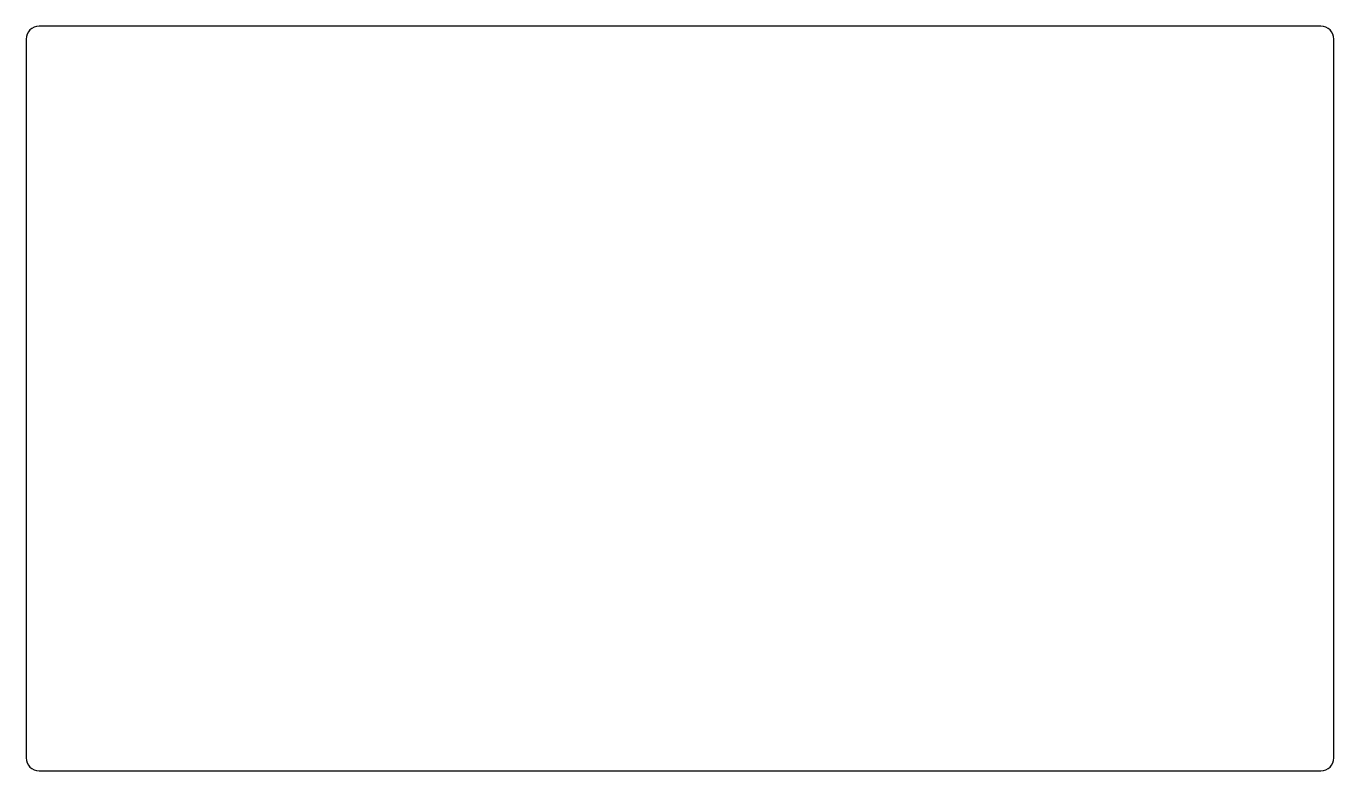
# Model space of a CAD drawing. Header units: millimetres. Extents: x 0 to 305, y 0 to 174.
import ezdxf

# ---------------------------------------------------------------- set-up
doc = ezdxf.new("R2010")
doc.units = ezdxf.units.MM
doc.layers.get('0').update_dxf_attribs({"linetype": 'CONTINUOUS'})

msp = doc.modelspace()

# ---------------------------------------------------------------- linework, layer by layer
at = {"linetype": 'CONTINUOUS'}
for p, q in [((301.8, 173.583), (3, 173.583)), ((0, 170.583), (0, 3)), ((304.8, 3), (304.8, 170.583)), ((3, 0), (301.8, 0))]:
    msp.add_line(p, q, dxfattribs=at)
for centre, start, end in [((3, 170.583), 90, 180), ((301.8, 170.583), 0, 90), ((3, 3), 180, 270), ((301.8, 3), 270, 360)]:
    msp.add_arc(centre, 3, start, end, dxfattribs=at)

doc.saveas('drawing.dxf')
